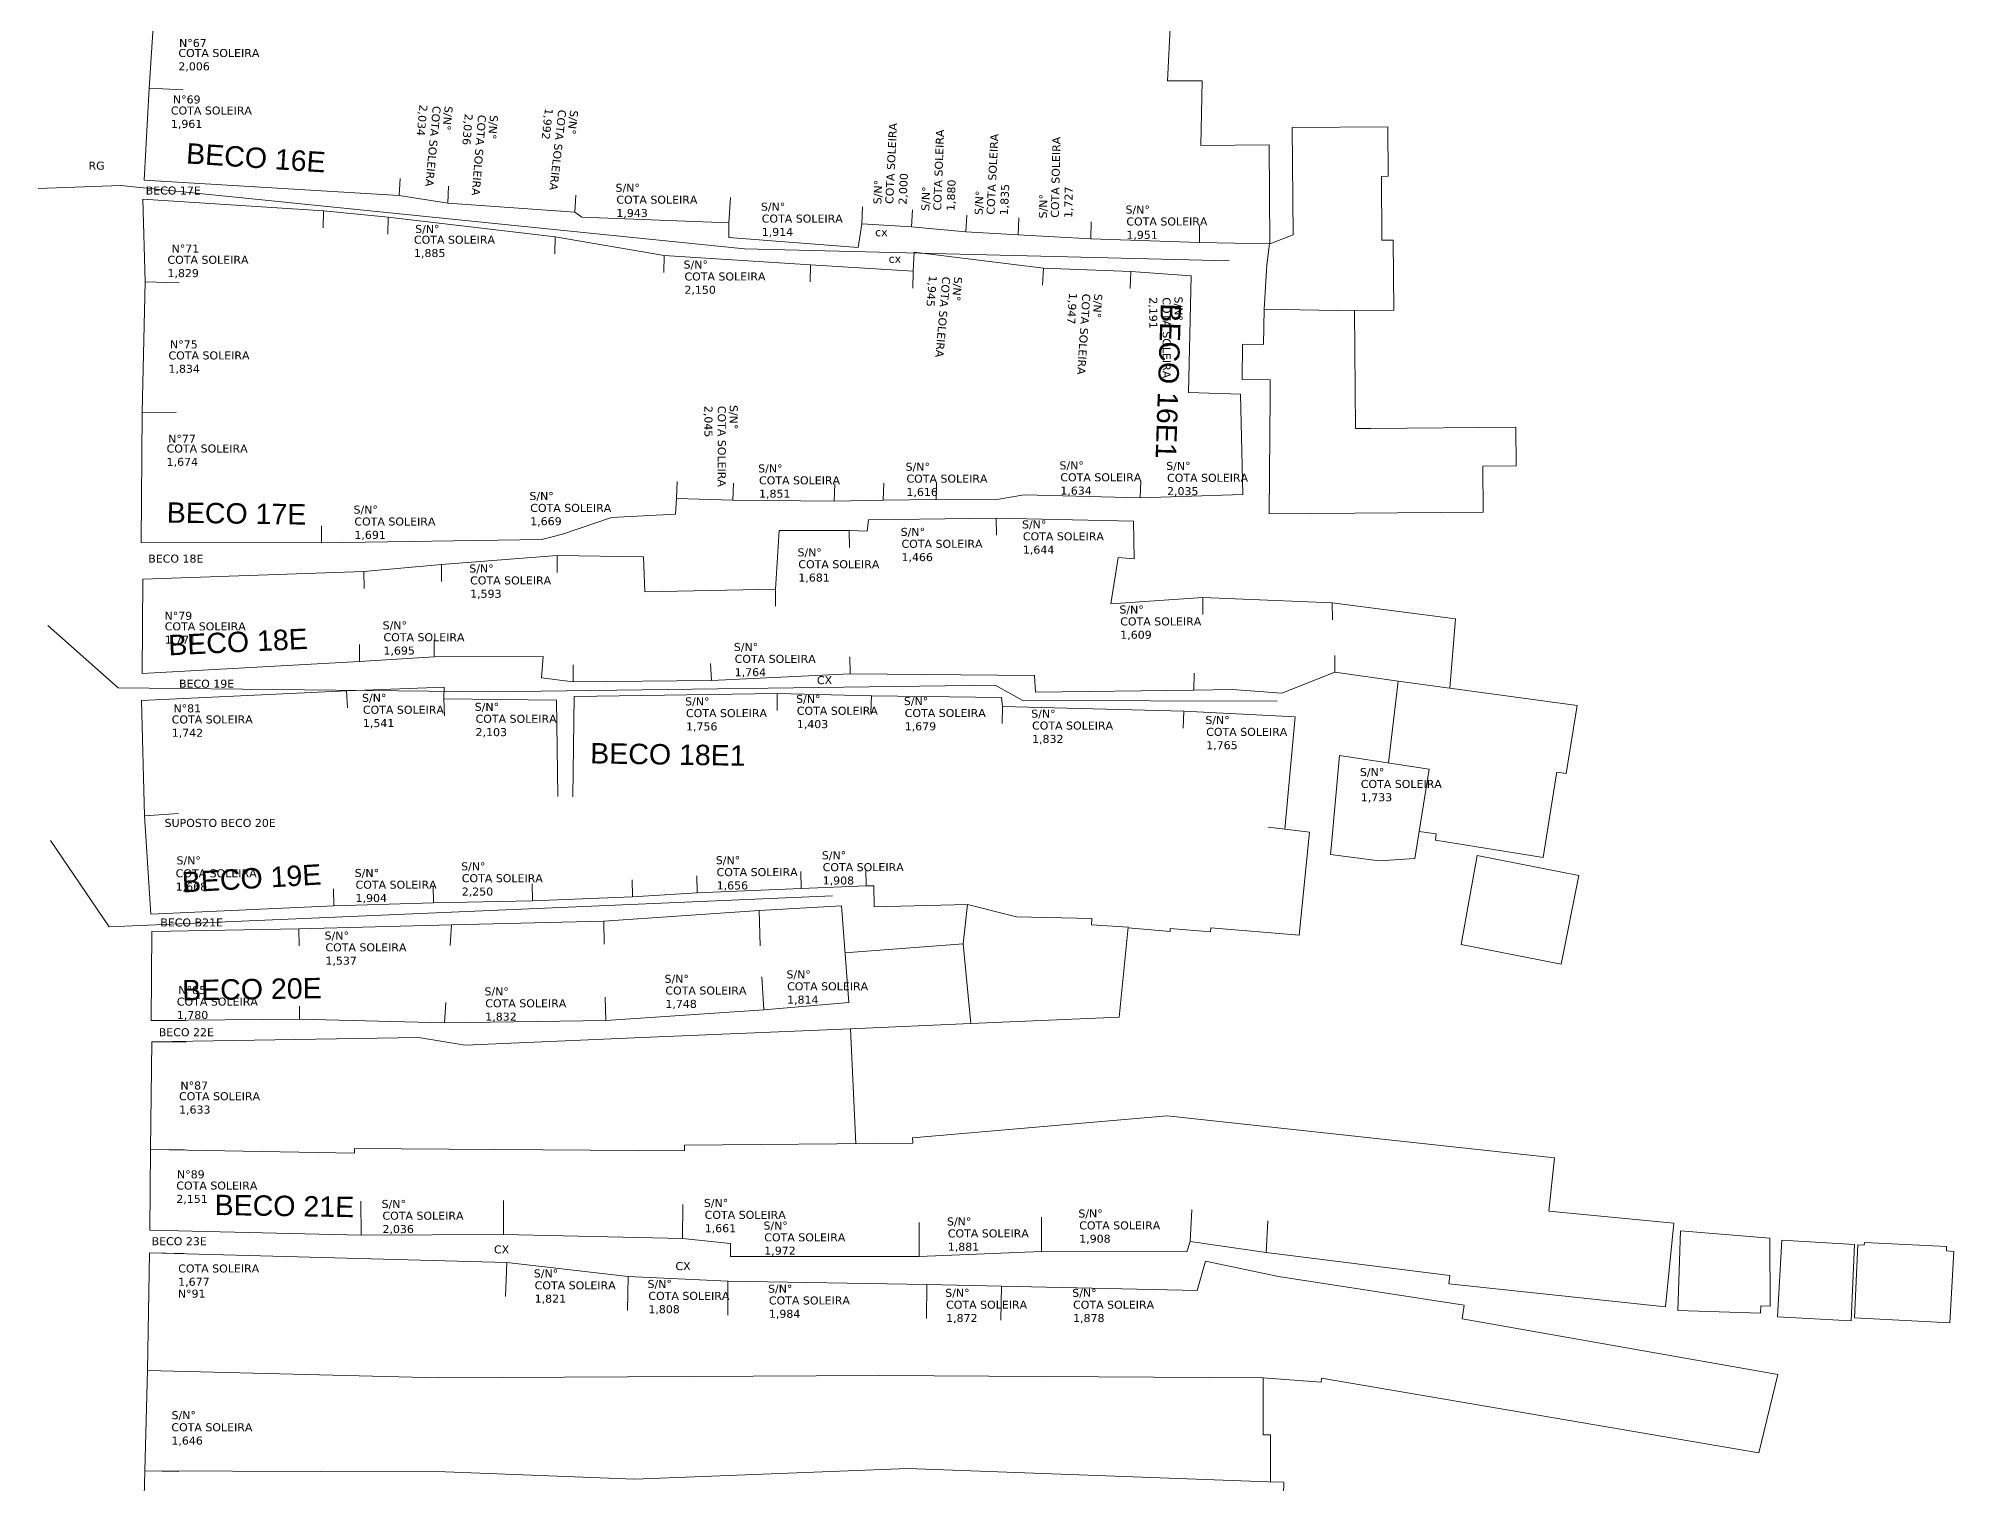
# Model space of a CAD drawing. Header units: metres. Extents: x 359101 to 360669, y 7352318 to 7353133.
# Drawn here: x 359275.5 to 359388, y 7352443.3 to 7352528.2 of the extents above; entities that cross this region are included whole.
import ezdxf
from ezdxf.enums import TextEntityAlignment as Align

# ---------------------------------------------------------------- set-up
doc = ezdxf.new("R2010")
doc.units = ezdxf.units.M
doc.header["$LTSCALE"] = 2.5
doc.set_wipeout_variables(frame=1)
doc.layers.add('AVT-C3-PRF-TUBULAÇÃO 3D -TUBOS', color=4, linetype='Continuous', lineweight=20)
doc.layers.add('AVT-LT-CAD-ETIQUETA NOME DE RUA', color=4, linetype='Continuous', lineweight=0)
doc.layers.add('AVT-LT-CAD-ETIQUETA NUMERO DE CASA', color=7, linetype='Continuous', lineweight=0, true_color=0x858585)
doc.layers.add('AVT-LT-URB-DIVISA TERRENO OU AL PREDIAL', color=7, linetype='Continuous', lineweight=13, true_color=0x5c5c5c)
doc.styles.add('CARIMBO', font='arial.ttf', dxfattribs={"height": 2})
doc.styles.get("Standard").update_dxf_attribs({"font": 'arial.ttf'})

msp = doc.modelspace()

# ---------------------------------------------------------------- linework, layer by layer
at = {"layer": 'AVT-LT-URB-DIVISA TERRENO OU AL PREDIAL', "flags": 128}
for points, elevation in [([(359281.74, 7352519.86), (359282.02, 7352525.27), (359282.27, 7352529.17), (359282.13, 7352535.12), (359282.19, 7352540.42)], 1.84), ([(359282.02, 7352525.27), (359284.02, 7352525.17)], 1.84), ([(359281.56, 7352498.58), (359281.62, 7352506.23), (359281.79, 7352513.88), (359281.66, 7352518.75)], 1.67), ([(359281.79, 7352513.88), (359283.79, 7352513.83)], 1.67), ([(359281.62, 7352506.23), (359283.62, 7352506.22)], 1.61), ([(359281.62, 7352490.88), (359281.65, 7352496.41)], 1.71), ([(359282.13, 7352476.73), (359281.75, 7352482.51), (359281.57, 7352489.28)], 1.56), ([(359281.75, 7352482.51), (359283.75, 7352482.64)], 1.56), ([(359282.14, 7352470.49), (359282.19, 7352475.72)], 1.74), ([(359282.14, 7352470.49), (359284.14, 7352470.47)], 1.74), ([(359282.07, 7352458.16), (359282.11, 7352462.9), (359282.18, 7352469.23)], 1.72), ([(359282.18, 7352469.23), (359284.18, 7352469.21)], 1.7), ([(359282.11, 7352462.9), (359284.11, 7352462.88)], 1.72), ([(359281.66, 7352439.52), (359281.77, 7352444.03), (359281.92, 7352449.92), (359282.05, 7352456.83)], 1.58), ([(359282.05, 7352456.83), (359284.05, 7352456.8)], 1.58), ([(359281.77, 7352444.03), (359283.77, 7352443.98)], 1.58)]:
    msp.add_lwpolyline(points, dxfattribs=dict(at, elevation=elevation))
at = {"layer": 'AVT-LT-URB-DIVISA TERRENO OU AL PREDIAL', "ltscale": 3, "flags": 128}
for points, elevation in [([(359360.39, 7352500.36), (359360.37, 7352503.06), (359362.32, 7352503.07), (359362.3, 7352505.35), (359353.8, 7352505.28), (359352.88, 7352505.27), (359352.83, 7352512.2), (359355.14, 7352512.22), (359355.11, 7352516.34), (359354.44, 7352516.33), (359354.41, 7352520.08), (359354.81, 7352520.09), (359354.78, 7352523), (359349.17, 7352522.95), (359349.22, 7352516.65), (359347.86, 7352516.13), (359347.81, 7352521.93), (359343.8, 7352521.9), (359343.88, 7352525.7), (359341.84, 7352525.7), (359342.19, 7352532.69), (359344.89, 7352532.56), (359345.17, 7352537.78)], 1.44), ([(359296.71, 7352518.96), (359296.76, 7352519.96)], 1.44), ([(359347.88, 7352507.21), (359347.88, 7352508.13), (359346.24, 7352508.14), (359346.25, 7352510.22), (359347.48, 7352510.21), (359347.52, 7352512.28), (359347.68, 7352514.88), (359347.84, 7352516.13), (359343.72, 7352516.2), (359337.34, 7352516.41), (359333.07, 7352516.65), (359330, 7352516.82), (359326.81, 7352517.12), (359323.88, 7352517.3), (359323.68, 7352515.9), (359316.07, 7352516.5), (359316.07, 7352517.35), (359307.45, 7352517.69), (359307.03, 7352517.98), (359299.56, 7352518.51), (359296.71, 7352518.96), (359281.74, 7352519.86)], 1.44), ([(359299.56, 7352518.51), (359299.61, 7352519.51)], 1.44), ([(359307.03, 7352517.98), (359307.08, 7352518.98)], 1.44), ([(359316.07, 7352517.35), (359316.17, 7352518.84)], 1.44), ([(359281.66, 7352518.75), (359292.27, 7352518.06), (359296.07, 7352517.69), (359305.88, 7352516.53), (359312.28, 7352515.44), (359320.88, 7352514.89), (359326.91, 7352514.51), (359326.96, 7352515.63), (359334.56, 7352514.7), (359339.69, 7352514.5), (359343.23, 7352514.24), (359343.08, 7352507.38)], 1.67), ([(359292.27, 7352518.06), (359292.24, 7352517.06)], 1.67), ([(359323.88, 7352517.3), (359323.93, 7352518.3)], 1.44), ([(359326.81, 7352517.12), (359326.86, 7352518.12)], 1.44), ([(359330, 7352516.82), (359330.05, 7352517.81)], 1.44), ([(359296.07, 7352517.69), (359296.05, 7352516.69)], 1.67), ([(359333.07, 7352516.65), (359333.12, 7352517.65)], 1.44), ([(359337.34, 7352516.41), (359337.37, 7352517.41)], 1.44), ([(359343.72, 7352516.2), (359343.73, 7352517.2)], 1.44), ([(359305.88, 7352516.53), (359305.85, 7352515.53)], 1.56), ([(359312.28, 7352515.44), (359312.26, 7352514.44)], 1.4), ([(359320.88, 7352514.89), (359320.85, 7352513.89)], 1.67), ([(359326.91, 7352514.51), (359326.88, 7352513.51)], 1.61), ([(359334.56, 7352514.7), (359334.5, 7352513.7)], 1.63), ([(359339.69, 7352514.5), (359339.66, 7352513.5)], 1.67), ([(359347.52, 7352512.28), (359352.83, 7352512.18)], 1.44), ([(359346.14, 7352507.28), (359346.28, 7352501.39), (359340.24, 7352501.19), (359333.42, 7352501.37), (359331.94, 7352501.12), (359328.25, 7352501.1), (359325.15, 7352501.06), (359322.27, 7352501.01), (359316.32, 7352501.05), (359313, 7352501.16), (359312.95, 7352500.23), (359309.19, 7352500.05), (359306.31, 7352499.06), (359305.1, 7352498.75), (359292.14, 7352498.56), (359281.56, 7352498.58)], 1.88), ([(359343.08, 7352507.38), (359346.14, 7352507.28)], 1.67), ([(359360.39, 7352500.36), (359347.82, 7352500.25), (359347.88, 7352507.21)], 1.44), ([(359313, 7352501.16), (359313.04, 7352502.16)], 1.6), ([(359316.32, 7352501.05), (359316.35, 7352502.05)], 1.67), ([(359322.27, 7352501.01), (359322.3, 7352502.01)], 1.45), ([(359325.15, 7352501.06), (359325.18, 7352502.06)], 1.51), ([(359328.25, 7352501.1), (359328.28, 7352502.1)], 1.45), ([(359340.24, 7352501.19), (359340.27, 7352502.19)], 1.69), ([(359281.65, 7352496.41), (359294.64, 7352496.87), (359299.19, 7352497.28), (359305.99, 7352497.81), (359311.06, 7352497.72), (359311.14, 7352495.68), (359318.81, 7352495.83), (359319.04, 7352499.28), (359323.15, 7352499.28), (359324.2, 7352499.24), (359324.28, 7352499.9), (359331.79, 7352500), (359339.84, 7352499.83), (359339.89, 7352497.62), (359338.94, 7352497.7), (359338.52, 7352494.97), (359343.92, 7352495.34), (359351.51, 7352495.02)], 1.71), ([(359331.79, 7352500), (359331.81, 7352499.01)], 1.61), ([(359292.14, 7352498.56), (359292.14, 7352499.56)], 1.49), ([(359323.15, 7352499.28), (359323.17, 7352498.28)], 1.47), ([(359305.99, 7352497.81), (359306, 7352496.81)], 1.54), ([(359294.64, 7352496.87), (359294.65, 7352495.87)], 1.41), ([(359299.19, 7352497.28), (359299.2, 7352496.28)], 1.47), ([(359318.81, 7352495.83), (359318.82, 7352494.83)], 1.67), ([(359343.92, 7352495.34), (359343.93, 7352494.34)], 1.52), ([(359351.51, 7352495.02), (359351.53, 7352494.02)], 1.32), ([(359351.51, 7352495.02), (359358.77, 7352494.08), (359358.43, 7352490.02)], 1.32), ([(359306.94, 7352490.39), (359305.08, 7352490.62), (359305.17, 7352491.88), (359298.77, 7352491.85), (359294.39, 7352491.57), (359281.62, 7352490.88)], 1.5), ([(359294.39, 7352491.57), (359294.39, 7352492.57)], 1.42), ([(359298.77, 7352491.85), (359298.77, 7352492.85)], 1.39), ([(359323.2, 7352490.85), (359323.18, 7352491.85)], 1.27), ([(359351.67, 7352490.95), (359351.67, 7352491.94)], 1.47), ([(359306.94, 7352490.39), (359306.93, 7352491.39)], 1.36), ([(359354.82, 7352485.62), (359355.4, 7352490.43), (359351.67, 7352490.95), (359348.56, 7352489.72), (359345.65, 7352489.93), (359343.4, 7352489.89), (359334.09, 7352489.77), (359334.04, 7352490.75), (359323.2, 7352490.85), (359315.05, 7352490.46), (359306.94, 7352490.39)], 1.47), ([(359315.05, 7352490.46), (359315, 7352491.46)], 1.31), ([(359343.4, 7352489.89), (359343.41, 7352490.89)], 1.47), ([(359281.57, 7352489.28), (359293.62, 7352489.86), (359299.36, 7352490.08), (359299.34, 7352489.38), (359305.96, 7352489.31), (359306.03, 7352483.65)], 1.56), ([(359293.62, 7352489.86), (359293.67, 7352488.86)], 1.32), ([(359306.91, 7352483.63), (359307, 7352489.52), (359318.92, 7352489.7), (359324.45, 7352489.57), (359332.09, 7352489.46), (359332.16, 7352488.94), (359342.8, 7352488.67), (359349.34, 7352488.32), (359348.74, 7352481.73), (359350.18, 7352481.56)], 1.5), ([(359318.92, 7352489.7), (359318.92, 7352488.7)], 1.26), ([(359324.45, 7352489.57), (359324.42, 7352488.57)], 1.22), ([(359299.34, 7352489.38), (359299.38, 7352488.38)], 1.56), ([(359332.16, 7352488.94), (359332.14, 7352487.94)], 1.36), ([(359342.8, 7352488.67), (359342.76, 7352487.67)], 1.5), ([(359351.48, 7352480.84), (359351.42, 7352480.23), (359354.28, 7352479.87), (359356.37, 7352480), (359357.21, 7352485.26)], 1.47), ([(359351.48, 7352480.84), (359351.95, 7352486.05), (359357.21, 7352485.26)], 1.47), ([(359348.74, 7352481.73), (359347.75, 7352481.84)], 1.49), ([(359339.53, 7352475.93), (359342, 7352475.72), (359342.01, 7352475.89), (359344.37, 7352475.7), (359344.39, 7352475.93), (359349.59, 7352475.5), (359350.18, 7352481.56)], 1.7), ([(359324.15, 7352478.39), (359320.32, 7352478.24), (359314.22, 7352477.98), (359310.41, 7352477.75), (359304.54, 7352477.52), (359298.73, 7352477.39), (359292.87, 7352477.23), (359282.13, 7352476.73)], 1.39), ([(359298.73, 7352477.39), (359298.7, 7352478.39)], 1.39), ([(359304.54, 7352477.52), (359304.52, 7352478.52)], 1.39), ([(359310.41, 7352477.75), (359310.39, 7352478.75)], 1.39), ([(359314.22, 7352477.98), (359314.19, 7352478.98)], 1.39), ([(359320.32, 7352478.24), (359320.3, 7352479.24)], 1.37), ([(359324.15, 7352478.39), (359324.12, 7352479.39)], 1.39), ([(359324.15, 7352478.39), (359324.59, 7352478.4), (359324.62, 7352477.16), (359330.1, 7352477.31), (359329.85, 7352474.98)], 1.39), ([(359282.19, 7352475.72), (359290.82, 7352475.87), (359299.79, 7352476.11), (359308.74, 7352476.33), (359317.86, 7352476.95), (359322.69, 7352477.22)], 1.6), ([(359292.87, 7352477.23), (359292.85, 7352478.23)], 1.39), ([(359323.13, 7352471.54), (359322.69, 7352477.22)], 1.4), ([(359330.29, 7352470.3), (359339.01, 7352470.69), (359339.53, 7352475.96), (359337.38, 7352476.1), (359337.4, 7352476.47), (359332.97, 7352476.58), (359330.1, 7352477.31)], 1.7), ([(359299.7, 7352474.9), (359299.79, 7352476.11)], 1.57), ([(359308.76, 7352474.97), (359308.74, 7352476.33)], 1.49), ([(359317.86, 7352476.95), (359317.92, 7352474.87)], 1.27), ([(359290.83, 7352474.87), (359290.82, 7352475.87)], 1.52), ([(359323.23, 7352469.99), (359330.29, 7352470.3), (359329.85, 7352474.98), (359322.9, 7352474.46)], 1.7), ([(359318.13, 7352471.12), (359318.02, 7352473.05)], 1.65), ([(359308.85, 7352470.49), (359308.82, 7352471.85)], 1.66), ([(359323.13, 7352471.54), (359318.13, 7352471.12), (359308.85, 7352470.49), (359299.37, 7352470.35), (359290.86, 7352470.56), (359282.14, 7352470.49)], 1.84), ([(359290.86, 7352470.56), (359290.86, 7352471.56)], 1.83), ([(359299.37, 7352470.35), (359299.46, 7352471.55)], 1.77), ([(359282.18, 7352469.23), (359297.84, 7352469.49), (359300.58, 7352469.04), (359310.52, 7352469.47), (359323.23, 7352469.99)], 1.7), ([(359323.23, 7352469.99), (359323.54, 7352463.24)], 1.7), ([(359282.11, 7352462.9), (359294.09, 7352462.68), (359294.09, 7352462.97), (359313.47, 7352462.82), (359313.47, 7352463.16), (359326.89, 7352463.27), (359326.87, 7352463.59), (359341.82, 7352464.88), (359364.58, 7352462.41), (359364.24, 7352459.28), (359371.58, 7352458.57), (359371.11, 7352453.66), (359358.38, 7352455.01), (359358.44, 7352455.5), (359347.64, 7352456.86)], 1.72), ([(359294.47, 7352457.87), (359294.46, 7352459.87)], 1.45), ([(359302.83, 7352457.91), (359302.83, 7352459.91)], 1.45), ([(359313.36, 7352457.67), (359313.37, 7352459.67)], 1.45), ([(359343.17, 7352457.5), (359343.27, 7352459.35)], 1.45), ([(359347.64, 7352456.86), (359343.17, 7352457.5), (359342.99, 7352456.89), (359334.45, 7352456.92), (359327.26, 7352456.62), (359316.17, 7352456.62), (359316.17, 7352457.38), (359313.36, 7352457.67), (359302.83, 7352457.91), (359294.47, 7352457.87), (359282.07, 7352458.16)], 1.45), ([(359327.26, 7352456.62), (359327.25, 7352458.61)], 1.45), ([(359334.45, 7352456.92), (359334.45, 7352458.92)], 1.45), ([(359347.64, 7352456.86), (359347.74, 7352458.71)], 1.45), ([(359282.05, 7352456.83), (359303.04, 7352456.26), (359310.17, 7352455.44), (359316.01, 7352455.17), (359327.71, 7352454.98), (359332.09, 7352454.88), (359343.59, 7352454.62), (359344.07, 7352456.34), (359348.37, 7352455.45)], 1.58), ([(359303.04, 7352456.26), (359302.96, 7352454.26)], 1.47), ([(359310.17, 7352455.44), (359310.13, 7352453.44)], 1.53), ([(359316.01, 7352455.17), (359316.01, 7352453.17)], 1.58), ([(359327.71, 7352454.98), (359327.68, 7352452.98)], 1.57), ([(359332.09, 7352454.88), (359332.06, 7352452.88)], 1.58), ([(359281.92, 7352449.92), (359299.03, 7352449.48), (359324.91, 7352449.62), (359347.46, 7352449.49)], 1.58), ([(359281.77, 7352444.03), (359292.07, 7352443.99), (359299.43, 7352443.96), (359310.54, 7352443.54), (359326.59, 7352444.16), (359348.28, 7352443.36)], 1.58)]:
    msp.add_lwpolyline(points, dxfattribs=dict(at, elevation=elevation))
for points in [[(359356.63, 7352481.59), (359357.63, 7352481.45), (359357.58, 7352481.09), (359363.91, 7352480.07), (359364.66, 7352484.75), (359364.71, 7352485.08), (359365.27, 7352485), (359365.91, 7352488.99), (359355.4, 7352490.43)], [(359360.04, 7352480.18), (359366, 7352479.01), (359364.98, 7352473.8), (359359.1, 7352474.95), (359360.04, 7352480.18)], [(359371.98, 7352458.12), (359371.82, 7352453.44), (359376.69, 7352453.28), (359376.71, 7352453.71), (359377.25, 7352453.69), (359377.22, 7352457.69), (359371.98, 7352458.12)], [(359377.93, 7352457.58), (359377.68, 7352453.07), (359382, 7352452.83), (359382.21, 7352457.32), (359377.93, 7352457.58)], [(359382.4, 7352457.31), (359382.21, 7352453.02), (359387.8, 7352452.72), (359388.03, 7352456.92), (359387.6, 7352456.95), (359387.61, 7352457.2), (359382.79, 7352457.45), (359382.78, 7352457.29), (359382.4, 7352457.31)], [(359363.18, 7352422.49), (359363.36, 7352426.84), (359359.99, 7352426.98), (359357.85, 7352427.06), (359357.89, 7352429.77), (359357.98, 7352436.63), (359353.05, 7352436.7), (359351.12, 7352436), (359351.13, 7352435.33), (359348.87, 7352435.31), (359348.47, 7352435.31), (359348.67, 7352443.35), (359347.89, 7352443.37), (359347.89, 7352446.13), (359347.46, 7352446.13), (359347.46, 7352449.49), (359350.87, 7352449.24), (359350.89, 7352449.46), (359376.58, 7352445.09), (359377.69, 7352449.68), (359359.16, 7352452.95), (359359.28, 7352453.76), (359348.37, 7352455.45)]]:
    msp.add_lwpolyline(points, dxfattribs=at)

# ---------------------------------------------------------------- texts
at = {"layer": 'AVT-LT-CAD-ETIQUETA NUMERO DE CASA', "char_height": 0.47, "attachment_point": 1}
for s, width, heights, insert in [('{\\fVerdana|b0|i0|c0|p34;N°67}', 0.47, [0.574], (359283.78, 7352528.16, 411.79)), ('{\\fVerdana|b0|i0|c0|p34;COTA SOLEIRA\\P2,006}', 5.0084, [1.44], (359283.74, 7352527.57, -983.15)), ('{\\fVerdana|b0|i0|c0|p34;N°69}', 0.47, [0.574], (359283.42, 7352524.84, 411.79)), ('{\\fVerdana|b0|i0|c0|p34;RG}', 0.47, [0.574], (359278.46, 7352520.95, 410.32)), ('{\\fVerdana|b0|i0|c0|p34;S/N°}', 0.47, [0.574], (359309.42, 7352519.65, 406.36)), ('{\\fVerdana|b0|i0|c0|p34;COTA SOLEIRA\\P1,943}', 5.0084, [1.44], (359309.47, 7352518.95, -990.93)), ('{\\fVerdana|b0|i0|c0|p34;S/N°}', 0.47, [0.574], (359317.96, 7352518.54, 406.33)), ('{\\fVerdana|b0|i0|c0|p34;COTA SOLEIRA\\P1,914}', 5.0084, [1.44], (359318.01, 7352517.84, -990.96)), ('{\\fVerdana|b0|i0|c0|p34;S/N°}', 0.47, [0.574], (359339.38, 7352518.37, 406.36)), ('{\\fVerdana|b0|i0|c0|p34;COTA SOLEIRA\\P1,885}', 5.0084, [1.44], (359297.58, 7352516.6, -992.66)), ('{\\fVerdana|b0|i0|c0|p34;S/N°}', 0.47, [0.574], (359297.65, 7352517.23, 404.86)), ('{\\fVerdana|b0|i0|c0|p34;cx}', 0.47, [0.574], (359324.67, 7352517.04, 406.26)), ('{\\fVerdana|b0|i0|c0|p34;COTA SOLEIRA\\P1,951}', 5.0084, [1.44], (359339.43, 7352517.67, -990.92)), ('{\\fVerdana|b0|i0|c0|p34;N°71}', 0.47, [0.574], (359283.34, 7352516.08, 411.79)), ('{\\fVerdana|b0|i0|c0|p34;COTA SOLEIRA\\P1,829}', 5.0084, [1.44], (359283.1, 7352515.42, -981.32)), ('{\\fVerdana|b0|i0|c0|p34;S/N°}', 0.47, [0.574], (359313.42, 7352515.14, 406.56)), ('{\\fVerdana|b0|i0|c0|p34;COTA SOLEIRA\\P2,150}', 5.0084, [1.44], (359313.47, 7352514.44, -990.72)), ('{\\fVerdana|b0|i0|c0|p34;cx}', 0.47, [0.574], (359325.46, 7352515.48, 406.26)), ('{\\fVerdana|b0|i0|c0|p34;N°75}', 0.47, [0.574], (359283.25, 7352510.45, 411.79)), ('{\\fVerdana|b0|i0|c0|p34;COTA SOLEIRA\\P1,834}', 5.0084, [1.44], (359283.16, 7352509.8, -983.15)), ('{\\fVerdana|b0|i0|c0|p34;COTA SOLEIRA\\P1,674}', 5.0084, [1.44], (359283.05, 7352504.33, -983.15)), ('{\\fVerdana|b0|i0|c0|p34;N°77}', 0.47, [0.574], (359283.14, 7352504.9, 411.79)), ('{\\fVerdana|b0|i0|c0|p34;S/N°}', 0.47, [0.574], (359317.8, 7352503.16, 406.26)), ('{\\fVerdana|b0|i0|c0|p34;S/N°}', 0.47, [0.574], (359326.46, 7352503.26, 406.03)), ('{\\fVerdana|b0|i0|c0|p34;S/N°}', 0.47, [0.574], (359335.5, 7352503.34, 406.05)), ('{\\fVerdana|b0|i0|c0|p34;COTA SOLEIRA\\P1,851}', 5.0084, [1.44], (359317.85, 7352502.46, -991.02)), ('{\\fVerdana|b0|i0|c0|p34;COTA SOLEIRA\\P1,616}', 5.0084, [1.44], (359326.51, 7352502.56, -991.26)), ('{\\fVerdana|b0|i0|c0|p34;COTA SOLEIRA\\P1,634}', 5.0084, [1.44], (359335.55, 7352502.64, -991.24)), ('{\\fVerdana|b0|i0|c0|p34;COTA SOLEIRA\\P2,035}', 5.0084, [1.44], (359341.82, 7352502.61, -990.84)), ('{\\fVerdana|b0|i0|c0|p34;S/N°}', 0.47, [0.574], (359304.36, 7352501.54, 406.08)), ('{\\fVerdana|b0|i0|c0|p34;COTA SOLEIRA\\P1,669}', 5.0084, [1.44], (359304.41, 7352500.84, -991.2)), ('{\\fVerdana|b0|i0|c0|p34;S/N°}', 0.47, [0.574], (359294.03, 7352500.74, 406.1)), ('{\\fVerdana|b0|i0|c0|p34;COTA SOLEIRA\\P1,691}', 5.0084, [1.44], (359294.08, 7352500.04, -991.18)), ('{\\fVerdana|b0|i0|c0|p34;S/N°}', 0.47, [0.574], (359333.3, 7352499.87, 406.06)), ('{\\fVerdana|b0|i0|c0|p34;S/N°}', 0.47, [0.574], (359326.17, 7352499.43, 405.88)), ('{\\fVerdana|b0|i0|c0|p34;COTA SOLEIRA\\P1,466}', 5.0084, [1.44], (359326.22, 7352498.73, -991.41)), ('{\\fVerdana|b0|i0|c0|p34;COTA SOLEIRA\\P1,644}', 5.0084, [1.44], (359333.35, 7352499.17, -991.23)), ('{\\fVerdana|b0|i0|c0|p34;BECO 18E}', 3.544, [0.721], (359281.97, 7352497.86, 411.79)), ('{\\fVerdana|b0|i0|c0|p34;S/N°}', 0.47, [0.574], (359320.11, 7352498.23, 404.41)), ('{\\fVerdana|b0|i0|c0|p34;COTA SOLEIRA\\P1,681}', 5.0084, [1.44], (359320.16, 7352497.53, -992.87)), ('{\\fVerdana|b0|i0|c0|p34;S/N°}', 0.47, [0.574], (359300.83, 7352497.28, 406.01)), ('{\\fVerdana|b0|i0|c0|p34;COTA SOLEIRA\\P1,593}', 5.0084, [1.44], (359300.88, 7352496.58, -991.28)), ('{\\fVerdana|b0|i0|c0|p34;S/N°}', 0.47, [0.574], (359339.02, 7352494.87, 406.02)), ('{\\fVerdana|b0|i0|c0|p34;COTA SOLEIRA\\P1,609}', 5.0084, [1.44], (359339.07, 7352494.17, -991.26)), ('{\\fVerdana|b0|i0|c0|p34;S/N°}', 0.47, [0.574], (359295.74, 7352493.94, -585.22)), ('{\\fVerdana|b0|i0|c0|p34;COTA SOLEIRA\\P1,695}', 5.0084, [1.44], (359295.79, 7352493.24, -1982.51)), ('{\\fVerdana|b0|i0|c0|p34;S/N°}', 0.47, [0.574], (359316.37, 7352492.67, 406.18)), ('{\\fVerdana|b0|i0|c0|p34;COTA SOLEIRA\\P1,764}', 5.0084, [1.44], (359316.42, 7352491.97, -991.11)), ('{\\fVerdana|b0|i0|c0|p34;CX}', 0.47, [0.574], (359321.25, 7352490.72, 812.19)), ('{\\fVerdana|b0|i0|c0|p34;BECO 19E}', 4.5849, [0.405], (359283.78, 7352490.51, 411.79)), ('{\\fVerdana|b0|i0|c0|p34;S/N°}', 0.47, [0.574], (359294.53, 7352489.68, 405.95)), ('{\\fVerdana|b0|i0|c0|p34;S/N°}', 0.47, [0.574], (359320.03, 7352489.62, 405.82)), ('{\\fVerdana|b0|i0|c0|p34;N°81}', 0.47, [0.574], (359283.45, 7352489.06, 411.79)), ('{\\fVerdana|b0|i0|c0|p34;COTA SOLEIRA\\P1,541}', 5.0084, [1.44], (359294.58, 7352488.98, -991.33)), ('{\\fVerdana|b0|i0|c0|p34;S/N°}', 0.47, [0.574], (359301.15, 7352489.15, 406.52)), ('{\\fVerdana|b0|i0|c0|p34;COTA SOLEIRA\\P2,103}', 5.0084, [1.44], (359301.2, 7352488.45, -990.77)), ('{\\fVerdana|b0|i0|c0|p34;S/N°}', 0.47, [0.574], (359313.51, 7352489.47, 404.67)), ('{\\fVerdana|b0|i0|c0|p34;COTA SOLEIRA\\P1,403}', 5.0084, [1.44], (359320.07, 7352488.92, -991.47)), ('{\\fVerdana|b0|i0|c0|p34;S/N°}', 0.47, [0.574], (359326.36, 7352489.49, 406.09)), ('{\\fVerdana|b0|i0|c0|p34;COTA SOLEIRA\\P1,679}', 5.0084, [1.44], (359326.41, 7352488.79, -991.19)), ('{\\fVerdana|b0|i0|c0|p34;S/N°}', 0.47, [0.574], (359333.84, 7352488.75, 406.25)), ('{\\fVerdana|b0|i0|c0|p34;COTA SOLEIRA\\P1,742}', 5.0084, [1.44], (359283.35, 7352488.41, -981.44)), ('{\\fVerdana|b0|i0|c0|p34;COTA SOLEIRA\\P1,832}', 5.0084, [1.44], (359333.89, 7352488.05, -991.04)), ('{\\fVerdana|b0|i0|c0|p34;S/N°}', 0.47, [0.574], (359344.07, 7352488.38, 406.18)), ('{\\fVerdana|b0|i0|c0|p34;COTA SOLEIRA\\P1,765}', 5.0084, [1.44], (359344.12, 7352487.68, -991.11)), ('{\\fVerdana|b0|i0|c0|p34;S/N°}', 0.47, [0.574], (359353.15, 7352485.32, 406.15)), ('{\\fVerdana|b0|i0|c0|p34;COTA SOLEIRA\\P1,733}', 5.0084, [1.44], (359353.2, 7352484.62, -991.14)), ('{\\fVerdana|b0|i0|c0|p34;SUPOSTO BECO 20E}', 8.8805, [0.594], (359282.93, 7352482.33, 411.79)), ('{\\fVerdana|b0|i0|c0|p34;S/N°}', 0.47, [0.574], (359300.35, 7352479.78, 406.66)), ('{\\fVerdana|b0|i0|c0|p34;S/N°}', 0.47, [0.574], (359315.31, 7352480.14, 406.07)), ('{\\fVerdana|b0|i0|c0|p34;COTA SOLEIRA\\P1,656}', 5.0084, [1.44], (359315.36, 7352479.44, -991.22)), ('{\\fVerdana|b0|i0|c0|p34;S/N°}', 0.47, [0.574], (359321.54, 7352480.43, 406.32)), ('{\\fVerdana|b0|i0|c0|p34;COTA SOLEIRA\\P1,908}', 5.0084, [1.44], (359321.59, 7352479.73, -990.96)), ('{\\fVerdana|b0|i0|c0|p34;S/N°}', 0.47, [0.574], (359294.1, 7352479.39, 407.85)), ('{\\fVerdana|b0|i0|c0|p34;COTA SOLEIRA\\P1,904}', 5.0084, [1.44], (359294.15, 7352478.7, -989.43)), ('{\\fVerdana|b0|i0|c0|p34;COTA SOLEIRA\\P2,250}', 5.0084, [1.44], (359300.39, 7352479.08, -990.62)), ('{\\fVerdana|b0|i0|c0|p34;BECO B21E}', 5.2542, [0.594], (359282.68, 7352476.48, 411.79)), ('{\\fVerdana|b0|i0|c0|p34;S/N°}', 0.47, [0.574], (359292.33, 7352475.71, 405.95)), ('{\\fVerdana|b0|i0|c0|p34;S/N°}', 0.47, [0.574], (359312.3, 7352473.17, 406.16)), ('{\\fVerdana|b0|i0|c0|p34;S/N°}', 0.47, [0.574], (359319.46, 7352473.43, 406.23)), ('{\\fVerdana|b0|i0|c0|p34;COTA SOLEIRA\\P1,814}', 5.0084, [1.44], (359319.5, 7352472.73, -991.06)), ('{\\fVerdana|b0|i0|c0|p34;S/N°}', 0.47, [0.574], (359301.72, 7352472.43, 406.25)), ('{\\fVerdana|b0|i0|c0|p34;COTA SOLEIRA\\P1,832}', 5.0084, [1.44], (359301.77, 7352471.73, -991.04)), ('{\\fVerdana|b0|i0|c0|p34;COTA SOLEIRA\\P1,748}', 5.0084, [1.44], (359312.35, 7352472.48, -991.12)), ('{\\fVerdana|b0|i0|c0|p34;BECO 22E}', 5.9712, [0.55], (359282.59, 7352470.03, 411.79)), ('{\\fVerdana|b0|i0|c0|p34;COTA SOLEIRA\\P1,633}', 5.0084, [1.44], (359283.78, 7352466.27, -981.44)), ('{\\fVerdana|b0|i0|c0|p34;N°87}', 0.47, [0.574], (359283.86, 7352466.9, 411.79)), ('{\\fVerdana|b0|i0|c0|p34;S/N°}', 0.47, [0.574], (359295.68, 7352459.94, 406.45)), ('{\\fVerdana|b0|i0|c0|p34;COTA SOLEIRA\\P2,036}', 5.0084, [1.44], (359295.73, 7352459.25, -990.84)), ('{\\fVerdana|b0|i0|c0|p34;S/N°}', 0.47, [0.574], (359314.61, 7352460, 406.07)), ('{\\fVerdana|b0|i0|c0|p34;COTA SOLEIRA\\P1,661}', 5.0084, [1.44], (359314.66, 7352459.3, -991.21)), ('{\\fVerdana|b0|i0|c0|p34;S/N°}', 0.47, [0.574], (359336.61, 7352459.38, 406.32)), ('{\\fVerdana|b0|i0|c0|p34;S/N°}', 0.47, [0.574], (359318.11, 7352458.67, 406.39)), ('{\\fVerdana|b0|i0|c0|p34;S/N°}', 0.47, [0.574], (359328.89, 7352458.91, 406.29)), ('{\\fVerdana|b0|i0|c0|p34;COTA SOLEIRA\\P1,881}', 5.0084, [1.44], (359328.94, 7352458.21, -990.99)), ('{\\fVerdana|b0|i0|c0|p34;COTA SOLEIRA\\P1,908}', 5.0084, [1.44], (359336.66, 7352458.68, -990.96)), ('{\\fVerdana|b0|i0|c0|p34;BECO 23E}', 4.2553, [0.539], (359282.17, 7352457.75, 411.79)), ('{\\fVerdana|b0|i0|c0|p34;CX}', 0.47, [0.574], (359302.28, 7352457.27, 411.79)), ('{\\fVerdana|b0|i0|c0|p34;COTA SOLEIRA\\P1,972}', 5.0084, [1.44], (359318.16, 7352457.98, -990.9)), ('{\\fVerdana|b0|i0|c0|p34;COTA SOLEIRA\\P1,677}', 5.0084, [1.44], (359283.73, 7352456.15, -981.44)), ('{\\fVerdana|b0|i0|c0|p34;S/N°}', 0.47, [0.574], (359304.62, 7352455.86, 406.23)), ('{\\fVerdana|b0|i0|c0|p34;CX}', 0.47, [0.574], (359312.94, 7352456.29, 411.79)), ('{\\fVerdana|b0|i0|c0|p34;N°91}', 0.47, [0.574], (359283.71, 7352454.67, 411.79)), ('{\\fVerdana|b0|i0|c0|p34;COTA SOLEIRA\\P1,821}', 5.0084, [1.44], (359304.67, 7352455.16, -991.05)), ('{\\fVerdana|b0|i0|c0|p34;S/N°}', 0.47, [0.574], (359311.3, 7352455.24, 1397.29)), ('{\\fVerdana|b0|i0|c0|p34;S/N°}', 0.47, [0.574], (359318.38, 7352454.96, 406.4)), ('{\\fVerdana|b0|i0|c0|p34;S/N°}', 0.47, [0.574], (359328.79, 7352454.72, 406.29)), ('{\\fVerdana|b0|i0|c0|p34;S/N°}', 0.47, [0.574], (359336.25, 7352454.72, 406.29)), ('{\\fVerdana|b0|i0|c0|p34;COTA SOLEIRA\\P1,808}', 5.0084, [1.44], (359311.35, 7352454.54)), ('{\\fVerdana|b0|i0|c0|p34;COTA SOLEIRA\\P1,984}', 5.0084, [1.44], (359318.43, 7352454.27, -990.89)), ('{\\fVerdana|b0|i0|c0|p34;COTA SOLEIRA\\P1,872}', 5.0084, [1.44], (359328.84, 7352454.02, -991)), ('{\\fVerdana|b0|i0|c0|p34;COTA SOLEIRA\\P1,878}', 5.0084, [1.44], (359336.3, 7352454.02, -990.99)), ('{\\fVerdana|b0|i0|c0|p34;COTA SOLEIRA\\P1,646}', 5.0084, [1.44], (359283.33, 7352446.82, -981.44)), ('{\\fVerdana|b0|i0|c0|p34;S/N°}', 0.47, [0.574], (359283.34, 7352447.53, 411.79))]:
    msp.add_mtext_dynamic_manual_height_columns(s, width=width, gutter_width=1, heights=heights, dxfattribs=dict(at, insert=insert))
for s, width, heights, insert, rotation in [('{\\fVerdana|b0|i0|c0|p34;COTA SOLEIRA\\P2,034}', 5.0084, [1.44], (359299.16, 7352524.2, -990.84), 264.5653), ('{\\fVerdana|b0|i0|c0|p34;S/N°}', 0.47, [0.574], (359299.86, 7352524.19, 406.45), 264.5653), ('{\\fVerdana|b0|i0|c0|p34;COTA SOLEIRA\\P2,036}', 5.0084, [1.44], (359301.82, 7352523.68, -992.87), 265.3844), ('{\\fVerdana|b0|i0|c0|p34;S/N°}', 0.47, [0.574], (359302.52, 7352523.67, 404.41), 265.3844), ('{\\fVerdana|b0|i0|c0|p34;COTA SOLEIRA\\P1,992}', 5.0084, [1.44], (359306.53, 7352523.97, -990.88), 263.6142), ('{\\fVerdana|b0|i0|c0|p34;S/N°}', 0.47, [0.574], (359307.23, 7352523.94, 406.41), 263.6142), ('{\\fVerdana|b0|i0|c0|p34;COTA SOLEIRA\\P2,000}', 5.0084, [1.44], (359325.26, 7352518.48, -990.87), 87.2572), ('{\\fVerdana|b0|i0|c0|p34;COTA SOLEIRA\\P1,880}', 5.0084, [1.44], (359328.08, 7352518.09, -990.99), 87.8755), ('{\\fVerdana|b0|i0|c0|p34;COTA SOLEIRA\\P1,835}', 5.0084, [1.44], (359331.21, 7352517.85, -991.04), 87.1212), ('{\\fVerdana|b0|i0|c0|p34;COTA SOLEIRA\\P1,727}', 5.0084, [1.44], (359334.99, 7352517.66, -991.14), 88.8229), ('{\\fVerdana|b0|i0|c0|p34;S/N°}', 0.47, [0.574], (359324.56, 7352518.46, 406.41), 87.2572), ('{\\fVerdana|b0|i0|c0|p34;S/N°}', 0.47, [0.574], (359327.38, 7352518.07, 406.29), 87.8755), ('{\\fVerdana|b0|i0|c0|p34;S/N°}', 0.47, [0.574], (359330.51, 7352517.83, 406.25), 87.1212), ('{\\fVerdana|b0|i0|c0|p34;S/N°}', 0.47, [0.574], (359334.29, 7352517.62, 406.14), 88.8229), ('{\\fVerdana|b0|i0|c0|p34;COTA SOLEIRA\\P1,945}', 5.0084, [1.44], (359329.09, 7352514.17, -990.93), 265.0401), ('{\\fVerdana|b0|i0|c0|p34;S/N°}', 0.47, [0.574], (359329.79, 7352514.16, 406.36), 265.0401), ('{\\fVerdana|b0|i0|c0|p34;COTA SOLEIRA\\P1,947}', 5.0084, [1.44], (359337.32, 7352513.17, -990.92), 266.2239), ('{\\fVerdana|b0|i0|c0|p34;S/N°}', 0.47, [0.574], (359338.02, 7352513.17, 406.36), 266.2239), ('{\\fVerdana|b0|i0|c0|p34;COTA SOLEIRA\\P2,045}', 5.0084, [1.44], (359315.9, 7352506.6, -990.83), 269.9832), ('{\\fVerdana|b0|i0|c0|p34;S/N°}', 0.47, [0.574], (359316.6, 7352506.65, 406.46), 269.9832)]:
    msp.add_mtext_dynamic_manual_height_columns(s, width=width, gutter_width=1, heights=heights, dxfattribs=dict(at, insert=insert, rotation=rotation))

# ---------------------------------------------------------------- next in the draw order: wipeouts: each hides what was drawn before it
at = {"linetype": 'Continuous', "ltscale": 4}
for points in [[(359283.85, 7352520.43), (359292.65, 7352519.85), (359292.79, 7352521.92), (359283.98, 7352522.51)], [(359341.02, 7352512.95), (359340.7, 7352503.42), (359342.78, 7352503.35), (359343.1, 7352512.88)], [(359282.75, 7352499.3), (359291.58, 7352499.18), (359291.61, 7352501.26), (359282.78, 7352501.38)], [(359282.9, 7352491.48), (359291.71, 7352491.9), (359291.61, 7352493.98), (359282.8, 7352493.56)], [(359307.62, 7352485.16), (359317.16, 7352485), (359317.19, 7352487.09), (359307.65, 7352487.24)], [(359283.71, 7352477.54), (359292.53, 7352478.06), (359292.4, 7352480.14), (359283.59, 7352479.62)], [(359283.68, 7352471.22), (359292.51, 7352471.37), (359292.47, 7352473.45), (359283.65, 7352473.3)], [(359285.55, 7352458.62), (359294.38, 7352458.48), (359294.41, 7352460.56), (359285.59, 7352460.7)]]:
    msp.add_wipeout(points, dxfattribs=at).dxf.layer = 'AVT-LT-CAD-ETIQUETA NOME DE RUA'

# ---------------------------------------------------------------- next in the draw order: texts
at = {"layer": 'AVT-LT-CAD-ETIQUETA NOME DE RUA', "linetype": 'Continuous', "ltscale": 4, "style": 'CARIMBO'}
msp.add_text('BECO 17E', height=1.2, rotation=359.1822, dxfattribs=at).set_placement((359287.16, 7352500.28), align=Align.MIDDLE_CENTER)

# ---------------------------------------------------------------- next in the draw order: wipeouts: each hides what was drawn before it
at = {"linetype": 'Continuous', "ltscale": 4}
for points in [[(359283.85, 7352520.43), (359292.65, 7352519.85), (359292.79, 7352521.92), (359283.98, 7352522.51)], [(359341.02, 7352512.95), (359340.7, 7352503.42), (359342.78, 7352503.35), (359343.1, 7352512.88)], [(359282.9, 7352491.48), (359291.71, 7352491.9), (359291.61, 7352493.98), (359282.8, 7352493.56)], [(359307.62, 7352485.16), (359317.16, 7352485), (359317.19, 7352487.09), (359307.65, 7352487.24)], [(359283.71, 7352477.54), (359292.53, 7352478.06), (359292.4, 7352480.14), (359283.59, 7352479.62)], [(359283.68, 7352471.22), (359292.51, 7352471.37), (359292.47, 7352473.45), (359283.65, 7352473.3)], [(359285.55, 7352458.62), (359294.38, 7352458.48), (359294.41, 7352460.56), (359285.59, 7352460.7)]]:
    msp.add_wipeout(points, dxfattribs=at).dxf.layer = 'AVT-LT-CAD-ETIQUETA NOME DE RUA'

# ---------------------------------------------------------------- next in the draw order: linework, layer by layer
at = {"layer": 'AVT-C3-PRF-TUBULAÇÃO 3D -TUBOS', "color": 6}
for points in [[(359345.46, 7352515.12), (359316.99, 7352515.83), (359280.34, 7352519.55), (359275.51, 7352519.38)], [(359348.29, 7352489.24), (359333.35, 7352489.29), (359331.73, 7352490.19), (359302.1, 7352489.8), (359280.2, 7352490.03), (359276.08, 7352493.7)], [(359322.16, 7352477.81), (359279.67, 7352475.99), (359276.22, 7352481.06)]]:
    msp.add_lwpolyline(points, dxfattribs=at)

# ---------------------------------------------------------------- next in the draw order: texts
at = {"layer": 'AVT-LT-CAD-ETIQUETA NOME DE RUA', "linetype": 'Continuous', "ltscale": 4, "style": 'CARIMBO'}
for s, rotation, p in [('BECO 16E', 356.2278, (359288.3, 7352521.18)), ('BECO 16E1', 268.0556, (359341.9, 7352508.06)), ('BECO 18E', 2.7301, (359287.24, 7352492.73)), ('BECO 18E1', 359.0886, (359312.5, 7352486.12)), ('BECO 19E', 3.3593, (359288.04, 7352478.84)), ('BECO 20E', 0.9353, (359288.06, 7352472.33)), ('BECO 21E', 359.0886, (359289.97, 7352459.59))]:
    msp.add_text(s, height=1.2, rotation=rotation, dxfattribs=at).set_placement(p, align=Align.MIDDLE_CENTER)
at = {"layer": 'AVT-LT-CAD-ETIQUETA NUMERO DE CASA', "char_height": 0.47, "attachment_point": 1}
for s, width, heights, insert in [('{\\fVerdana|b0|i0|c0|p34;COTA SOLEIRA\\P1,961}', 5.0084, [1.44], (359283.3, 7352524.19, -981.19)), ('{\\fVerdana|b0|i0|c0|p34;BECO 17E}', 6.2524, [0.606], (359281.82, 7352519.49, 411.79)), ('{\\fVerdana|b0|i0|c0|p34;S/N°}', 0.47, [0.574], (359341.77, 7352503.31, 406.45)), ('{\\fVerdana|b0|i0|c0|p34;N°79}', 0.47, [0.574], (359282.93, 7352494.5, 411.79)), ('{\\fVerdana|b0|i0|c0|p34;COTA SOLEIRA\\P1,771}', 5.0084, [1.44], (359282.94, 7352493.88, -981.44)), ('{\\fVerdana|b0|i0|c0|p34;COTA SOLEIRA\\P1,756}', 5.0084, [1.44], (359313.56, 7352488.78, -992.61)), ('{\\fVerdana|b0|i0|c0|p34;S/N°}', 0.47, [0.574], (359283.63, 7352480.13, 413.35)), ('{\\fVerdana|b0|i0|c0|p34;COTA SOLEIRA\\P1,668}', 5.0084, [1.44], (359283.58, 7352479.37, -981.44)), ('{\\fVerdana|b0|i0|c0|p34;COTA SOLEIRA\\P1,537}', 5.0084, [1.44], (359292.38, 7352475.02, -991.33)), ('{\\fVerdana|b0|i0|c0|p34;COTA SOLEIRA\\P1,780}', 5.0084, [1.44], (359283.65, 7352471.83, -981.44)), ('{\\fVerdana|b0|i0|c0|p34;N°85}', 0.47, [0.574], (359283.74, 7352472.51, 411.79)), ('{\\fVerdana|b0|i0|c0|p34;N°89}', 0.47, [0.574], (359283.66, 7352461.68, 411.79)), ('{\\fVerdana|b0|i0|c0|p34;COTA SOLEIRA\\P2,151}', 5.0084, [1.44], (359283.62, 7352461.02, -981.44))]:
    msp.add_mtext_dynamic_manual_height_columns(s, width=width, gutter_width=1, heights=heights, dxfattribs=dict(at, insert=insert))
at = {"layer": 'AVT-LT-CAD-ETIQUETA NUMERO DE CASA', "char_height": 0.47, "attachment_point": 1, "rotation": 270.0177}
for s, width, heights, insert in [('{\\fVerdana|b0|i0|c0|p34;COTA SOLEIRA\\P2,191}', 5.0084, [1.44], (359342.03, 7352512.98, -990.68)), ('{\\fVerdana|b0|i0|c0|p34;S/N°}', 0.47, [0.574], (359342.73, 7352513.03, 406.6))]:
    msp.add_mtext_dynamic_manual_height_columns(s, width=width, gutter_width=1, heights=heights, dxfattribs=dict(at, insert=insert))

doc.saveas('drawing.dxf')
